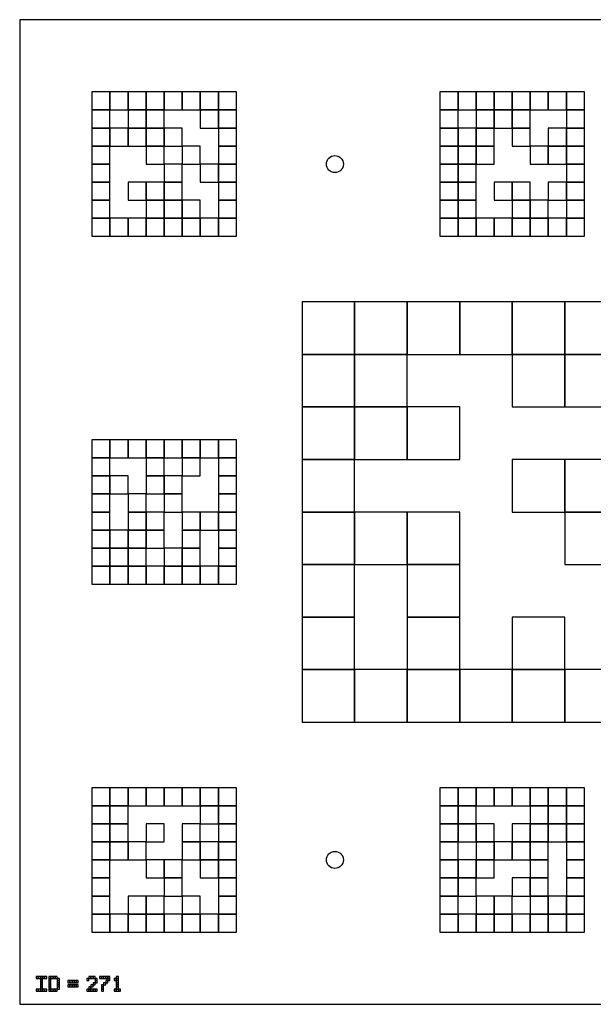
# Model space of a CAD drawing. Extents: x 0 to 1260, y 0 to 1580.
# Drawn here: x 960 to 1135, y 0 to 300 of the extents above; entities that cross this region are included whole.
import ezdxf

# ---------------------------------------------------------------- set-up
doc = ezdxf.new("R2010")
doc.units = 0
for name, color, linetype in [('BLACK_POCKET', 7, 'CONTINUOUS'), ('BOARD_TEXT', 7, 'CONTINUOUS'), ('CUT', 7, 'CONTINUOUS'), ('MOUNT_HOLE', 6, 'CONTINUOUS')]:
    doc.layers.add(name, color=color, linetype=linetype)

msp = doc.modelspace()

# ---------------------------------------------------------------- linework, layer by layer
at = {"layer": 'BLACK_POCKET'}
for p, q in [((987.5, 278), (982, 278)), ((982, 278), (982, 272.5)), ((987.5, 272.5), (987.5, 278)), ((993, 278), (987.5, 278)), ((987.5, 278), (987.5, 272.5)), ((993, 272.5), (993, 278)), ((998.5, 278), (993, 278)), ((993, 278), (993, 272.5)), ((998.5, 272.5), (998.5, 278)), ((1004, 278), (998.5, 278)), ((998.5, 278), (998.5, 272.5)), ((1004, 272.5), (1004, 278)), ((1009.5, 278), (1004, 278)), ((1004, 278), (1004, 272.5)), ((1009.5, 272.5), (1009.5, 278)), ((1015, 278), (1009.5, 278)), ((1009.5, 278), (1009.5, 272.5)), ((1015, 272.5), (1015, 278)), ((1020.5, 278), (1015, 278)), ((1015, 278), (1015, 272.5)), ((1020.5, 272.5), (1020.5, 278)), ((1026, 278), (1020.5, 278)), ((1020.5, 278), (1020.5, 272.5)), ((1026, 272.5), (1026, 278)), ((1093.5, 278), (1088, 278)), ((1088, 278), (1088, 272.5)), ((1093.5, 272.5), (1093.5, 278)), ((1099, 278), (1093.5, 278)), ((1093.5, 278), (1093.5, 272.5)), ((1099, 272.5), (1099, 278)), ((1104.5, 278), (1099, 278)), ((1099, 278), (1099, 272.5)), ((1104.5, 272.5), (1104.5, 278)), ((1110, 278), (1104.5, 278)), ((1104.5, 278), (1104.5, 272.5)), ((1110, 272.5), (1110, 278)), ((1115.5, 278), (1110, 278)), ((1110, 278), (1110, 272.5)), ((1115.5, 272.5), (1115.5, 278)), ((1121, 278), (1115.5, 278)), ((1115.5, 278), (1115.5, 272.5)), ((1121, 272.5), (1121, 278)), ((1126.5, 278), (1121, 278)), ((1121, 278), (1121, 272.5)), ((1126.5, 272.5), (1126.5, 278)), ((1132, 278), (1126.5, 278)), ((1126.5, 278), (1126.5, 272.5)), ((1132, 272.5), (1132, 278)), ((982, 272.5), (987.5, 272.5)), ((987.5, 272.5), (982, 272.5)), ((982, 272.5), (982, 267)), ((987.5, 272.5), (993, 272.5)), ((987.5, 267), (987.5, 272.5)), ((993, 272.5), (998.5, 272.5)), ((998.5, 272.5), (993, 272.5)), ((993, 272.5), (993, 267)), ((998.5, 272.5), (1004, 272.5)), ((998.5, 267), (998.5, 272.5)), ((1004, 272.5), (998.5, 272.5)), ((998.5, 272.5), (998.5, 267)), ((1004, 272.5), (1009.5, 272.5)), ((1004, 267), (1004, 272.5)), ((1009.5, 272.5), (1015, 272.5)), ((1015, 272.5), (1020.5, 272.5)), ((1020.5, 272.5), (1015, 272.5)), ((1015, 272.5), (1015, 267)), ((1020.5, 272.5), (1026, 272.5)), ((1020.5, 267), (1020.5, 272.5)), ((1026, 272.5), (1020.5, 272.5)), ((1020.5, 272.5), (1020.5, 267)), ((1026, 267), (1026, 272.5)), ((1088, 272.5), (1093.5, 272.5)), ((1093.5, 272.5), (1088, 272.5)), ((1088, 272.5), (1088, 267)), ((1093.5, 272.5), (1099, 272.5)), ((1093.5, 267), (1093.5, 272.5)), ((1099, 272.5), (1104.5, 272.5)), ((1104.5, 272.5), (1099, 272.5)), ((1099, 272.5), (1099, 267)), ((1104.5, 272.5), (1110, 272.5)), ((1104.5, 267), (1104.5, 272.5)), ((1110, 272.5), (1104.5, 272.5)), ((1104.5, 272.5), (1104.5, 267)), ((1110, 272.5), (1115.5, 272.5)), ((1110, 267), (1110, 272.5)), ((1115.5, 272.5), (1110, 272.5)), ((1110, 272.5), (1110, 267)), ((1115.5, 272.5), (1121, 272.5)), ((1115.5, 267), (1115.5, 272.5)), ((1121, 272.5), (1126.5, 272.5)), ((1126.5, 272.5), (1132, 272.5)), ((1132, 272.5), (1126.5, 272.5)), ((1126.5, 272.5), (1126.5, 267)), ((1132, 267), (1132, 272.5)), ((982, 267), (987.5, 267)), ((987.5, 267), (982, 267)), ((982, 267), (982, 261.5)), ((987.5, 261.5), (987.5, 267)), ((993, 267), (987.5, 267)), ((987.5, 267), (987.5, 261.5)), ((993, 267), (998.5, 267)), ((993, 261.5), (993, 267)), ((998.5, 267), (993, 267)), ((993, 267), (993, 261.5)), ((998.5, 267), (1004, 267)), ((998.5, 261.5), (998.5, 267)), ((1004, 267), (998.5, 267)), ((998.5, 267), (998.5, 261.5)), ((1004, 261.5), (1004, 267)), ((1009.5, 267), (1004, 267)), ((1004, 267), (1004, 261.5)), ((1009.5, 261.5), (1009.5, 267)), ((1015, 267), (1020.5, 267)), ((1020.5, 267), (1026, 267)), ((1026, 267), (1020.5, 267)), ((1020.5, 267), (1020.5, 261.5)), ((1026, 261.5), (1026, 267)), ((1088, 267), (1093.5, 267)), ((1093.5, 267), (1088, 267)), ((1088, 267), (1088, 261.5)), ((1093.5, 261.5), (1093.5, 267)), ((1099, 267), (1093.5, 267)), ((1093.5, 267), (1093.5, 261.5)), ((1099, 267), (1104.5, 267)), ((1099, 261.5), (1099, 267)), ((1104.5, 267), (1099, 267)), ((1099, 267), (1099, 261.5)), ((1104.5, 267), (1110, 267)), ((1104.5, 261.5), (1104.5, 267)), ((1110, 267), (1115.5, 267)), ((1115.5, 267), (1110, 267)), ((1110, 267), (1110, 261.5)), ((1115.5, 261.5), (1115.5, 267)), ((1126.5, 267), (1121, 267)), ((1121, 267), (1121, 261.5)), ((1126.5, 267), (1132, 267)), ((1126.5, 261.5), (1126.5, 267)), ((1132, 267), (1126.5, 267)), ((1126.5, 267), (1126.5, 261.5)), ((1132, 261.5), (1132, 267)), ((982, 261.5), (987.5, 261.5)), ((987.5, 261.5), (982, 261.5)), ((982, 261.5), (982, 256)), ((987.5, 261.5), (993, 261.5)), ((987.5, 256), (987.5, 261.5)), ((993, 261.5), (998.5, 261.5)), ((998.5, 261.5), (1004, 261.5)), ((1004, 261.5), (998.5, 261.5)), ((998.5, 261.5), (998.5, 256)), ((1004, 261.5), (1009.5, 261.5)), ((1004, 256), (1004, 261.5)), ((1015, 261.5), (1009.5, 261.5)), ((1009.5, 261.5), (1009.5, 256)), ((1015, 256), (1015, 261.5)), ((1020.5, 261.5), (1026, 261.5)), ((1026, 261.5), (1020.5, 261.5)), ((1020.5, 261.5), (1020.5, 256)), ((1026, 256), (1026, 261.5)), ((1088, 261.5), (1093.5, 261.5)), ((1093.5, 261.5), (1088, 261.5)), ((1088, 261.5), (1088, 256)), ((1093.5, 261.5), (1099, 261.5)), ((1093.5, 256), (1093.5, 261.5)), ((1099, 261.5), (1093.5, 261.5)), ((1093.5, 261.5), (1093.5, 256)), ((1099, 261.5), (1104.5, 261.5)), ((1099, 256), (1099, 261.5)), ((1104.5, 261.5), (1099, 261.5)), ((1099, 261.5), (1099, 256)), ((1104.5, 256), (1104.5, 261.5)), ((1110, 261.5), (1115.5, 261.5)), ((1121, 261.5), (1115.5, 261.5)), ((1115.5, 261.5), (1115.5, 256)), ((1121, 261.5), (1126.5, 261.5)), ((1121, 256), (1121, 261.5)), ((1126.5, 261.5), (1121, 261.5)), ((1121, 261.5), (1121, 256)), ((1126.5, 261.5), (1132, 261.5)), ((1126.5, 256), (1126.5, 261.5)), ((1132, 261.5), (1126.5, 261.5)), ((1126.5, 261.5), (1126.5, 256)), ((1132, 256), (1132, 261.5)), ((982, 256), (987.5, 256)), ((987.5, 256), (982, 256)), ((982, 256), (982, 250.5)), ((987.5, 250.5), (987.5, 256)), ((998.5, 256), (1004, 256)), ((1009.5, 256), (1004, 256)), ((1004, 256), (1004, 250.5)), ((1009.5, 256), (1015, 256)), ((1009.5, 250.5), (1009.5, 256)), ((1020.5, 256), (1015, 256)), ((1015, 256), (1015, 250.5)), ((1020.5, 256), (1026, 256)), ((1020.5, 250.5), (1020.5, 256)), ((1026, 256), (1020.5, 256)), ((1020.5, 256), (1020.5, 250.5)), ((1026, 250.5), (1026, 256)), ((1088, 256), (1093.5, 256)), ((1093.5, 256), (1088, 256)), ((1088, 256), (1088, 250.5)), ((1093.5, 256), (1099, 256)), ((1093.5, 250.5), (1093.5, 256)), ((1099, 256), (1093.5, 256)), ((1093.5, 256), (1093.5, 250.5)), ((1099, 256), (1104.5, 256)), ((1099, 250.5), (1099, 256)), ((1115.5, 256), (1121, 256)), ((1121, 256), (1126.5, 256)), ((1126.5, 256), (1132, 256)), ((1132, 256), (1126.5, 256)), ((1126.5, 256), (1126.5, 250.5)), ((1132, 250.5), (1132, 256)), ((982, 250.5), (987.5, 250.5)), ((987.5, 250.5), (982, 250.5)), ((982, 250.5), (982, 245)), ((987.5, 245), (987.5, 250.5)), ((998.5, 250.5), (993, 250.5)), ((993, 250.5), (993, 245)), ((998.5, 245), (998.5, 250.5)), ((1004, 250.5), (998.5, 250.5)), ((998.5, 250.5), (998.5, 245)), ((1004, 250.5), (1009.5, 250.5)), ((1004, 245), (1004, 250.5)), ((1009.5, 250.5), (1004, 250.5)), ((1004, 250.5), (1004, 245)), ((1009.5, 245), (1009.5, 250.5)), ((1015, 250.5), (1020.5, 250.5)), ((1020.5, 250.5), (1026, 250.5)), ((1026, 250.5), (1020.5, 250.5)), ((1020.5, 250.5), (1020.5, 245)), ((1026, 245), (1026, 250.5)), ((1088, 250.5), (1093.5, 250.5)), ((1093.5, 250.5), (1088, 250.5)), ((1088, 250.5), (1088, 245)), ((1093.5, 250.5), (1099, 250.5)), ((1093.5, 245), (1093.5, 250.5)), ((1099, 250.5), (1093.5, 250.5)), ((1093.5, 250.5), (1093.5, 245)), ((1099, 245), (1099, 250.5)), ((1110, 250.5), (1104.5, 250.5)), ((1104.5, 250.5), (1104.5, 245)), ((1110, 245), (1110, 250.5)), ((1115.5, 250.5), (1110, 250.5)), ((1110, 250.5), (1110, 245)), ((1115.5, 245), (1115.5, 250.5)), ((1126.5, 250.5), (1121, 250.5)), ((1121, 250.5), (1121, 245)), ((1126.5, 250.5), (1132, 250.5)), ((1126.5, 245), (1126.5, 250.5)), ((1132, 250.5), (1126.5, 250.5)), ((1126.5, 250.5), (1126.5, 245)), ((1132, 245), (1132, 250.5)), ((982, 245), (987.5, 245)), ((987.5, 245), (982, 245)), ((982, 245), (982, 239.5)), ((987.5, 239.5), (987.5, 245)), ((993, 245), (998.5, 245)), ((998.5, 245), (1004, 245)), ((1004, 245), (998.5, 245)), ((998.5, 245), (998.5, 239.5)), ((1004, 245), (1009.5, 245)), ((1004, 239.5), (1004, 245)), ((1009.5, 245), (1004, 245)), ((1004, 245), (1004, 239.5)), ((1009.5, 239.5), (1009.5, 245)), ((1015, 245), (1009.5, 245)), ((1009.5, 245), (1009.5, 239.5)), ((1015, 239.5), (1015, 245)), ((1020.5, 245), (1026, 245)), ((1026, 245), (1020.5, 245)), ((1020.5, 245), (1020.5, 239.5)), ((1026, 239.5), (1026, 245)), ((1088, 245), (1093.5, 245)), ((1093.5, 245), (1088, 245)), ((1088, 245), (1088, 239.5)), ((1093.5, 245), (1099, 245)), ((1093.5, 239.5), (1093.5, 245)), ((1099, 245), (1093.5, 245)), ((1093.5, 245), (1093.5, 239.5)), ((1099, 239.5), (1099, 245)), ((1104.5, 245), (1110, 245)), ((1110, 245), (1115.5, 245)), ((1115.5, 245), (1110, 245)), ((1110, 245), (1110, 239.5)), ((1115.5, 239.5), (1115.5, 245)), ((1121, 245), (1115.5, 245)), ((1115.5, 245), (1115.5, 239.5)), ((1121, 245), (1126.5, 245)), ((1121, 239.5), (1121, 245)), ((1126.5, 245), (1132, 245)), ((1132, 245), (1126.5, 245)), ((1126.5, 245), (1126.5, 239.5)), ((1132, 239.5), (1132, 245)), ((982, 239.5), (987.5, 239.5)), ((987.5, 239.5), (982, 239.5)), ((982, 239.5), (982, 234)), ((987.5, 234), (987.5, 239.5)), ((993, 239.5), (987.5, 239.5)), ((987.5, 239.5), (987.5, 234)), ((993, 234), (993, 239.5)), ((998.5, 239.5), (993, 239.5)), ((993, 239.5), (993, 234)), ((998.5, 239.5), (1004, 239.5)), ((998.5, 234), (998.5, 239.5)), ((1004, 239.5), (998.5, 239.5)), ((998.5, 239.5), (998.5, 234)), ((1004, 239.5), (1009.5, 239.5)), ((1004, 234), (1004, 239.5)), ((1009.5, 239.5), (1004, 239.5)), ((1004, 239.5), (1004, 234)), ((1009.5, 239.5), (1015, 239.5)), ((1009.5, 234), (1009.5, 239.5)), ((1015, 239.5), (1009.5, 239.5)), ((1009.5, 239.5), (1009.5, 234)), ((1015, 234), (1015, 239.5)), ((1020.5, 239.5), (1015, 239.5)), ((1015, 239.5), (1015, 234)), ((1020.5, 239.5), (1026, 239.5)), ((1020.5, 234), (1020.5, 239.5)), ((1026, 239.5), (1020.5, 239.5)), ((1020.5, 239.5), (1020.5, 234)), ((1026, 234), (1026, 239.5)), ((1088, 239.5), (1093.5, 239.5)), ((1093.5, 239.5), (1088, 239.5)), ((1088, 239.5), (1088, 234)), ((1093.5, 239.5), (1099, 239.5)), ((1093.5, 234), (1093.5, 239.5)), ((1099, 239.5), (1093.5, 239.5)), ((1093.5, 239.5), (1093.5, 234)), ((1099, 234), (1099, 239.5)), ((1104.5, 239.5), (1099, 239.5)), ((1099, 239.5), (1099, 234)), ((1104.5, 234), (1104.5, 239.5)), ((1110, 239.5), (1104.5, 239.5)), ((1104.5, 239.5), (1104.5, 234)), ((1110, 239.5), (1115.5, 239.5)), ((1110, 234), (1110, 239.5)), ((1115.5, 239.5), (1110, 239.5)), ((1110, 239.5), (1110, 234)), ((1115.5, 239.5), (1121, 239.5)), ((1115.5, 234), (1115.5, 239.5)), ((1121, 239.5), (1115.5, 239.5)), ((1115.5, 239.5), (1115.5, 234)), ((1121, 234), (1121, 239.5)), ((1126.5, 239.5), (1121, 239.5)), ((1121, 239.5), (1121, 234)), ((1126.5, 239.5), (1132, 239.5)), ((1126.5, 234), (1126.5, 239.5)), ((1132, 239.5), (1126.5, 239.5)), ((1126.5, 239.5), (1126.5, 234)), ((1132, 234), (1132, 239.5)), ((982, 234), (987.5, 234)), ((987.5, 234), (993, 234)), ((993, 234), (998.5, 234)), ((998.5, 234), (1004, 234)), ((1004, 234), (1009.5, 234)), ((1009.5, 234), (1015, 234)), ((1015, 234), (1020.5, 234)), ((1020.5, 234), (1026, 234)), ((1088, 234), (1093.5, 234)), ((1093.5, 234), (1099, 234)), ((1099, 234), (1104.5, 234)), ((1104.5, 234), (1110, 234)), ((1110, 234), (1115.5, 234)), ((1115.5, 234), (1121, 234)), ((1121, 234), (1126.5, 234)), ((1126.5, 234), (1132, 234)), ((1062, 214), (1046, 214)), ((1046, 214), (1046, 198)), ((1062, 198), (1062, 214)), ((1078, 214), (1062, 214)), ((1062, 214), (1062, 198)), ((1078, 198), (1078, 214)), ((1094, 214), (1078, 214)), ((1078, 214), (1078, 198)), ((1094, 198), (1094, 214)), ((1110, 214), (1094, 214)), ((1094, 214), (1094, 198)), ((1110, 198), (1110, 214)), ((1126, 214), (1110, 214)), ((1110, 214), (1110, 198)), ((1126, 198), (1126, 214)), ((1142, 214), (1126, 214)), ((1126, 214), (1126, 198)), ((1046, 198), (1062, 198)), ((1062, 198), (1046, 198)), ((1046, 198), (1046, 182)), ((1062, 198), (1078, 198)), ((1062, 182), (1062, 198)), ((1078, 198), (1062, 198)), ((1062, 198), (1062, 182)), ((1078, 198), (1094, 198)), ((1078, 182), (1078, 198)), ((1094, 198), (1110, 198)), ((1110, 198), (1126, 198)), ((1126, 198), (1110, 198)), ((1110, 198), (1110, 182)), ((1126, 198), (1142, 198)), ((1126, 182), (1126, 198)), ((1142, 198), (1126, 198)), ((1126, 198), (1126, 182)), ((1046, 182), (1062, 182)), ((1062, 182), (1046, 182)), ((1046, 182), (1046, 166)), ((1062, 182), (1078, 182)), ((1062, 166), (1062, 182)), ((1078, 182), (1062, 182)), ((1062, 182), (1062, 166)), ((1078, 166), (1078, 182)), ((1094, 182), (1078, 182)), ((1078, 182), (1078, 166)), ((1094, 166), (1094, 182)), ((1110, 182), (1126, 182)), ((1126, 182), (1142, 182)), ((987.5, 172), (982, 172)), ((982, 172), (982, 166.5)), ((987.5, 166.5), (987.5, 172)), ((993, 172), (987.5, 172)), ((987.5, 172), (987.5, 166.5)), ((993, 166.5), (993, 172)), ((998.5, 172), (993, 172)), ((993, 172), (993, 166.5)), ((998.5, 166.5), (998.5, 172)), ((1004, 172), (998.5, 172)), ((998.5, 172), (998.5, 166.5)), ((1004, 166.5), (1004, 172)), ((1009.5, 172), (1004, 172)), ((1004, 172), (1004, 166.5)), ((1009.5, 166.5), (1009.5, 172)), ((1015, 172), (1009.5, 172)), ((1009.5, 172), (1009.5, 166.5)), ((1015, 166.5), (1015, 172)), ((1020.5, 172), (1015, 172)), ((1015, 172), (1015, 166.5)), ((1020.5, 166.5), (1020.5, 172)), ((1026, 172), (1020.5, 172)), ((1020.5, 172), (1020.5, 166.5)), ((1026, 166.5), (1026, 172)), ((982, 166.5), (987.5, 166.5)), ((987.5, 166.5), (982, 166.5)), ((982, 166.5), (982, 161)), ((987.5, 166.5), (993, 166.5)), ((987.5, 161), (987.5, 166.5)), ((993, 166.5), (998.5, 166.5)), ((998.5, 166.5), (1004, 166.5)), ((1004, 166.5), (998.5, 166.5)), ((998.5, 166.5), (998.5, 161)), ((1004, 166.5), (1009.5, 166.5)), ((1004, 161), (1004, 166.5)), ((1009.5, 166.5), (1015, 166.5)), ((1015, 166.5), (1009.5, 166.5)), ((1009.5, 166.5), (1009.5, 161)), ((1015, 166.5), (1020.5, 166.5)), ((1015, 161), (1015, 166.5)), ((1020.5, 166.5), (1026, 166.5)), ((1026, 166.5), (1020.5, 166.5)), ((1020.5, 166.5), (1020.5, 161)), ((1026, 161), (1026, 166.5)), ((1046, 166), (1062, 166)), ((1062, 166), (1046, 166)), ((1046, 166), (1046, 150)), ((1062, 166), (1078, 166)), ((1062, 150), (1062, 166)), ((1078, 166), (1094, 166)), ((1126, 166), (1110, 166)), ((1110, 166), (1110, 150)), ((1126, 150), (1126, 166)), ((1142, 166), (1126, 166)), ((1126, 166), (1126, 150)), ((982, 161), (987.5, 161)), ((987.5, 161), (982, 161)), ((982, 161), (982, 155.5)), ((987.5, 155.5), (987.5, 161)), ((993, 161), (987.5, 161)), ((987.5, 161), (987.5, 155.5)), ((993, 155.5), (993, 161)), ((998.5, 161), (1004, 161)), ((1004, 161), (998.5, 161)), ((998.5, 161), (998.5, 155.5)), ((1004, 155.5), (1004, 161)), ((1009.5, 161), (1004, 161)), ((1004, 161), (1004, 155.5)), ((1009.5, 161), (1015, 161)), ((1009.5, 155.5), (1009.5, 161)), ((1020.5, 161), (1026, 161)), ((1026, 161), (1020.5, 161)), ((1020.5, 161), (1020.5, 155.5)), ((1026, 155.5), (1026, 161)), ((982, 155.5), (987.5, 155.5)), ((987.5, 155.5), (982, 155.5)), ((982, 155.5), (982, 150)), ((987.5, 155.5), (993, 155.5)), ((987.5, 150), (987.5, 155.5)), ((998.5, 155.5), (993, 155.5)), ((993, 155.5), (993, 150)), ((998.5, 155.5), (1004, 155.5)), ((998.5, 150), (998.5, 155.5)), ((1004, 155.5), (1009.5, 155.5)), ((1009.5, 155.5), (1004, 155.5)), ((1004, 155.5), (1004, 150)), ((1009.5, 150), (1009.5, 155.5)), ((1020.5, 155.5), (1026, 155.5)), ((1026, 155.5), (1020.5, 155.5)), ((1020.5, 155.5), (1020.5, 150)), ((1026, 150), (1026, 155.5)), ((982, 150), (987.5, 150)), ((987.5, 150), (982, 150)), ((982, 150), (982, 144.5)), ((987.5, 144.5), (987.5, 150)), ((993, 150), (998.5, 150)), ((998.5, 150), (993, 150)), ((993, 150), (993, 144.5)), ((998.5, 144.5), (998.5, 150)), ((1004, 150), (998.5, 150)), ((998.5, 150), (998.5, 144.5)), ((1004, 150), (1009.5, 150)), ((1004, 144.5), (1004, 150)), ((1015, 150), (1009.5, 150)), ((1009.5, 150), (1009.5, 144.5)), ((1015, 144.5), (1015, 150)), ((1020.5, 150), (1015, 150)), ((1015, 150), (1015, 144.5)), ((1020.5, 150), (1026, 150)), ((1020.5, 144.5), (1020.5, 150)), ((1026, 150), (1020.5, 150)), ((1020.5, 150), (1020.5, 144.5)), ((1026, 144.5), (1026, 150)), ((1046, 150), (1062, 150)), ((1062, 150), (1046, 150)), ((1046, 150), (1046, 134)), ((1062, 134), (1062, 150)), ((1078, 150), (1062, 150)), ((1062, 150), (1062, 134)), ((1078, 134), (1078, 150)), ((1094, 150), (1078, 150)), ((1078, 150), (1078, 134)), ((1094, 134), (1094, 150)), ((1110, 150), (1126, 150)), ((1126, 150), (1142, 150)), ((1142, 150), (1126, 150)), ((1126, 150), (1126, 134)), ((982, 144.5), (987.5, 144.5)), ((987.5, 144.5), (982, 144.5)), ((982, 144.5), (982, 139)), ((987.5, 139), (987.5, 144.5)), ((993, 144.5), (987.5, 144.5)), ((987.5, 144.5), (987.5, 139)), ((993, 144.5), (998.5, 144.5)), ((993, 139), (993, 144.5)), ((998.5, 144.5), (993, 144.5)), ((993, 144.5), (993, 139)), ((998.5, 144.5), (1004, 144.5)), ((998.5, 139), (998.5, 144.5)), ((1004, 144.5), (998.5, 144.5)), ((998.5, 144.5), (998.5, 139)), ((1004, 139), (1004, 144.5)), ((1009.5, 144.5), (1015, 144.5)), ((1015, 144.5), (1009.5, 144.5)), ((1009.5, 144.5), (1009.5, 139)), ((1015, 144.5), (1020.5, 144.5)), ((1015, 139), (1015, 144.5)), ((1020.5, 144.5), (1026, 144.5)), ((1026, 144.5), (1020.5, 144.5)), ((1020.5, 144.5), (1020.5, 139)), ((1026, 139), (1026, 144.5)), ((982, 139), (987.5, 139)), ((987.5, 139), (982, 139)), ((982, 139), (982, 133.5)), ((987.5, 139), (993, 139)), ((987.5, 133.5), (987.5, 139)), ((993, 139), (987.5, 139)), ((987.5, 139), (987.5, 133.5)), ((993, 139), (998.5, 139)), ((993, 133.5), (993, 139)), ((998.5, 139), (993, 139)), ((993, 139), (993, 133.5)), ((998.5, 139), (1004, 139)), ((998.5, 133.5), (998.5, 139)), ((1009.5, 139), (1004, 139)), ((1004, 139), (1004, 133.5)), ((1009.5, 139), (1015, 139)), ((1009.5, 133.5), (1009.5, 139)), ((1015, 139), (1009.5, 139)), ((1009.5, 139), (1009.5, 133.5)), ((1015, 133.5), (1015, 139)), ((1020.5, 139), (1026, 139)), ((1026, 139), (1020.5, 139)), ((1020.5, 139), (1020.5, 133.5)), ((1026, 133.5), (1026, 139)), ((982, 133.5), (987.5, 133.5)), ((987.5, 133.5), (982, 133.5)), ((982, 133.5), (982, 128)), ((987.5, 133.5), (993, 133.5)), ((987.5, 128), (987.5, 133.5)), ((993, 133.5), (987.5, 133.5)), ((987.5, 133.5), (987.5, 128)), ((993, 133.5), (998.5, 133.5)), ((993, 128), (993, 133.5)), ((998.5, 133.5), (993, 133.5)), ((993, 133.5), (993, 128)), ((998.5, 128), (998.5, 133.5)), ((1004, 133.5), (998.5, 133.5)), ((998.5, 133.5), (998.5, 128)), ((1004, 133.5), (1009.5, 133.5)), ((1004, 128), (1004, 133.5)), ((1009.5, 133.5), (1004, 133.5)), ((1004, 133.5), (1004, 128)), ((1009.5, 133.5), (1015, 133.5)), ((1009.5, 128), (1009.5, 133.5)), ((1015, 133.5), (1009.5, 133.5)), ((1009.5, 133.5), (1009.5, 128)), ((1015, 128), (1015, 133.5)), ((1020.5, 133.5), (1015, 133.5)), ((1015, 133.5), (1015, 128)), ((1020.5, 133.5), (1026, 133.5)), ((1020.5, 128), (1020.5, 133.5)), ((1026, 133.5), (1020.5, 133.5)), ((1020.5, 133.5), (1020.5, 128)), ((1026, 128), (1026, 133.5)), ((1046, 134), (1062, 134)), ((1062, 134), (1046, 134)), ((1046, 134), (1046, 118)), ((1062, 134), (1078, 134)), ((1062, 118), (1062, 134)), ((1078, 134), (1094, 134)), ((1094, 134), (1078, 134)), ((1078, 134), (1078, 118)), ((1094, 118), (1094, 134)), ((1126, 134), (1142, 134)), ((982, 128), (987.5, 128)), ((987.5, 128), (993, 128)), ((993, 128), (998.5, 128)), ((998.5, 128), (1004, 128)), ((1004, 128), (1009.5, 128)), ((1009.5, 128), (1015, 128)), ((1015, 128), (1020.5, 128)), ((1020.5, 128), (1026, 128)), ((1046, 118), (1062, 118)), ((1062, 118), (1046, 118)), ((1046, 118), (1046, 102)), ((1062, 102), (1062, 118)), ((1078, 118), (1094, 118)), ((1094, 118), (1078, 118)), ((1078, 118), (1078, 102)), ((1094, 102), (1094, 118)), ((1126, 118), (1110, 118)), ((1110, 118), (1110, 102)), ((1126, 102), (1126, 118)), ((1046, 102), (1062, 102)), ((1062, 102), (1046, 102)), ((1046, 102), (1046, 86)), ((1062, 86), (1062, 102)), ((1078, 102), (1062, 102)), ((1062, 102), (1062, 86)), ((1078, 102), (1094, 102)), ((1078, 86), (1078, 102)), ((1094, 102), (1078, 102)), ((1078, 102), (1078, 86)), ((1094, 86), (1094, 102)), ((1110, 102), (1094, 102)), ((1094, 102), (1094, 86)), ((1110, 102), (1126, 102)), ((1110, 86), (1110, 102)), ((1126, 102), (1110, 102)), ((1110, 102), (1110, 86)), ((1126, 86), (1126, 102)), ((1142, 102), (1126, 102)), ((1126, 102), (1126, 86)), ((1046, 86), (1062, 86)), ((1062, 86), (1078, 86)), ((1078, 86), (1094, 86)), ((1094, 86), (1110, 86)), ((1110, 86), (1126, 86)), ((1126, 86), (1142, 86)), ((987.5, 66), (982, 66)), ((982, 66), (982, 60.5)), ((987.5, 60.5), (987.5, 66)), ((993, 66), (987.5, 66)), ((987.5, 66), (987.5, 60.5)), ((993, 60.5), (993, 66)), ((998.5, 66), (993, 66)), ((993, 66), (993, 60.5)), ((998.5, 60.5), (998.5, 66)), ((1004, 66), (998.5, 66)), ((998.5, 66), (998.5, 60.5)), ((1004, 60.5), (1004, 66)), ((1009.5, 66), (1004, 66)), ((1004, 66), (1004, 60.5)), ((1009.5, 60.5), (1009.5, 66)), ((1015, 66), (1009.5, 66)), ((1009.5, 66), (1009.5, 60.5)), ((1015, 60.5), (1015, 66)), ((1020.5, 66), (1015, 66)), ((1015, 66), (1015, 60.5)), ((1020.5, 60.5), (1020.5, 66)), ((1026, 66), (1020.5, 66)), ((1020.5, 66), (1020.5, 60.5)), ((1026, 60.5), (1026, 66)), ((1093.5, 66), (1088, 66)), ((1088, 66), (1088, 60.5)), ((1093.5, 60.5), (1093.5, 66)), ((1099, 66), (1093.5, 66)), ((1093.5, 66), (1093.5, 60.5)), ((1099, 60.5), (1099, 66)), ((1104.5, 66), (1099, 66)), ((1099, 66), (1099, 60.5)), ((1104.5, 60.5), (1104.5, 66)), ((1110, 66), (1104.5, 66)), ((1104.5, 66), (1104.5, 60.5)), ((1110, 60.5), (1110, 66)), ((1115.5, 66), (1110, 66)), ((1110, 66), (1110, 60.5)), ((1115.5, 60.5), (1115.5, 66)), ((1121, 66), (1115.5, 66)), ((1115.5, 66), (1115.5, 60.5)), ((1121, 60.5), (1121, 66)), ((1126.5, 66), (1121, 66)), ((1121, 66), (1121, 60.5)), ((1126.5, 60.5), (1126.5, 66)), ((1132, 66), (1126.5, 66)), ((1126.5, 66), (1126.5, 60.5)), ((1132, 60.5), (1132, 66)), ((982, 60.5), (987.5, 60.5)), ((987.5, 60.5), (982, 60.5)), ((982, 60.5), (982, 55)), ((987.5, 60.5), (993, 60.5)), ((987.5, 55), (987.5, 60.5)), ((993, 60.5), (987.5, 60.5)), ((987.5, 60.5), (987.5, 55)), ((993, 60.5), (998.5, 60.5)), ((993, 55), (993, 60.5)), ((998.5, 60.5), (1004, 60.5)), ((1004, 60.5), (1009.5, 60.5)), ((1009.5, 60.5), (1015, 60.5)), ((1015, 60.5), (1020.5, 60.5)), ((1020.5, 60.5), (1015, 60.5)), ((1015, 60.5), (1015, 55)), ((1020.5, 60.5), (1026, 60.5)), ((1020.5, 55), (1020.5, 60.5)), ((1026, 60.5), (1020.5, 60.5)), ((1020.5, 60.5), (1020.5, 55)), ((1026, 55), (1026, 60.5)), ((1088, 60.5), (1093.5, 60.5)), ((1093.5, 60.5), (1088, 60.5)), ((1088, 60.5), (1088, 55)), ((1093.5, 60.5), (1099, 60.5)), ((1093.5, 55), (1093.5, 60.5)), ((1099, 60.5), (1093.5, 60.5)), ((1093.5, 60.5), (1093.5, 55)), ((1099, 60.5), (1104.5, 60.5)), ((1099, 55), (1099, 60.5)), ((1104.5, 60.5), (1110, 60.5)), ((1110, 60.5), (1115.5, 60.5)), ((1115.5, 60.5), (1121, 60.5)), ((1121, 60.5), (1115.5, 60.5)), ((1115.5, 60.5), (1115.5, 55)), ((1121, 60.5), (1126.5, 60.5)), ((1121, 55), (1121, 60.5)), ((1126.5, 60.5), (1121, 60.5)), ((1121, 60.5), (1121, 55)), ((1126.5, 60.5), (1132, 60.5)), ((1126.5, 55), (1126.5, 60.5)), ((1132, 60.5), (1126.5, 60.5)), ((1126.5, 60.5), (1126.5, 55)), ((1132, 55), (1132, 60.5)), ((982, 55), (987.5, 55)), ((987.5, 55), (982, 55)), ((982, 55), (982, 49.5)), ((987.5, 55), (993, 55)), ((987.5, 49.5), (987.5, 55)), ((993, 55), (987.5, 55)), ((987.5, 55), (987.5, 49.5)), ((993, 49.5), (993, 55)), ((1004, 55), (998.5, 55)), ((998.5, 55), (998.5, 49.5)), ((1004, 49.5), (1004, 55)), ((1015, 55), (1009.5, 55)), ((1009.5, 55), (1009.5, 49.5)), ((1015, 55), (1020.5, 55)), ((1015, 49.5), (1015, 55)), ((1020.5, 55), (1026, 55)), ((1026, 55), (1020.5, 55)), ((1020.5, 55), (1020.5, 49.5)), ((1026, 49.5), (1026, 55)), ((1088, 55), (1093.5, 55)), ((1093.5, 55), (1088, 55)), ((1088, 55), (1088, 49.5)), ((1093.5, 55), (1099, 55)), ((1093.5, 49.5), (1093.5, 55)), ((1099, 55), (1093.5, 55)), ((1093.5, 55), (1093.5, 49.5)), ((1099, 49.5), (1099, 55)), ((1104.5, 55), (1099, 55)), ((1099, 55), (1099, 49.5)), ((1104.5, 49.5), (1104.5, 55)), ((1115.5, 55), (1110, 55)), ((1110, 55), (1110, 49.5)), ((1115.5, 55), (1121, 55)), ((1115.5, 49.5), (1115.5, 55)), ((1121, 55), (1115.5, 55)), ((1115.5, 55), (1115.5, 49.5)), ((1121, 55), (1126.5, 55)), ((1121, 49.5), (1121, 55)), ((1126.5, 55), (1121, 55)), ((1121, 55), (1121, 49.5)), ((1126.5, 55), (1132, 55)), ((1126.5, 49.5), (1126.5, 55)), ((1132, 55), (1126.5, 55)), ((1126.5, 55), (1126.5, 49.5)), ((1132, 49.5), (1132, 55)), ((982, 49.5), (987.5, 49.5)), ((987.5, 49.5), (982, 49.5)), ((982, 49.5), (982, 44)), ((987.5, 49.5), (993, 49.5)), ((987.5, 44), (987.5, 49.5)), ((993, 49.5), (987.5, 49.5)), ((987.5, 49.5), (987.5, 44)), ((993, 44), (993, 49.5)), ((998.5, 49.5), (993, 49.5)), ((993, 49.5), (993, 44)), ((998.5, 49.5), (1004, 49.5)), ((998.5, 44), (998.5, 49.5)), ((1009.5, 49.5), (1015, 49.5)), ((1015, 49.5), (1009.5, 49.5)), ((1009.5, 49.5), (1009.5, 44)), ((1015, 44), (1015, 49.5)), ((1020.5, 49.5), (1015, 49.5)), ((1015, 49.5), (1015, 44)), ((1020.5, 49.5), (1026, 49.5)), ((1020.5, 44), (1020.5, 49.5)), ((1026, 49.5), (1020.5, 49.5)), ((1020.5, 49.5), (1020.5, 44)), ((1026, 44), (1026, 49.5)), ((1088, 49.5), (1093.5, 49.5)), ((1093.5, 49.5), (1088, 49.5)), ((1088, 49.5), (1088, 44)), ((1093.5, 49.5), (1099, 49.5)), ((1093.5, 44), (1093.5, 49.5)), ((1099, 49.5), (1104.5, 49.5)), ((1104.5, 49.5), (1099, 49.5)), ((1099, 49.5), (1099, 44)), ((1104.5, 44), (1104.5, 49.5)), ((1110, 49.5), (1104.5, 49.5)), ((1104.5, 49.5), (1104.5, 44)), ((1110, 49.5), (1115.5, 49.5)), ((1110, 44), (1110, 49.5)), ((1115.5, 49.5), (1110, 49.5)), ((1110, 49.5), (1110, 44)), ((1115.5, 49.5), (1121, 49.5)), ((1115.5, 44), (1115.5, 49.5)), ((1121, 49.5), (1115.5, 49.5)), ((1115.5, 49.5), (1115.5, 44)), ((1121, 49.5), (1126.5, 49.5)), ((1121, 44), (1121, 49.5)), ((1126.5, 49.5), (1132, 49.5)), ((1132, 49.5), (1126.5, 49.5)), ((1126.5, 49.5), (1126.5, 44)), ((1132, 44), (1132, 49.5)), ((982, 44), (987.5, 44)), ((987.5, 44), (982, 44)), ((982, 44), (982, 38.5)), ((987.5, 44), (993, 44)), ((987.5, 38.5), (987.5, 44)), ((993, 44), (998.5, 44)), ((1004, 44), (998.5, 44)), ((998.5, 44), (998.5, 38.5)), ((1004, 38.5), (1004, 44)), ((1009.5, 44), (1004, 44)), ((1004, 44), (1004, 38.5)), ((1009.5, 44), (1015, 44)), ((1009.5, 38.5), (1009.5, 44)), ((1015, 44), (1020.5, 44)), ((1020.5, 44), (1015, 44)), ((1015, 44), (1015, 38.5)), ((1020.5, 44), (1026, 44)), ((1020.5, 38.5), (1020.5, 44)), ((1026, 44), (1020.5, 44)), ((1020.5, 44), (1020.5, 38.5)), ((1026, 38.5), (1026, 44)), ((1088, 44), (1093.5, 44)), ((1093.5, 44), (1088, 44)), ((1088, 44), (1088, 38.5)), ((1093.5, 38.5), (1093.5, 44)), ((1099, 44), (1093.5, 44)), ((1093.5, 44), (1093.5, 38.5)), ((1099, 44), (1104.5, 44)), ((1099, 38.5), (1099, 44)), ((1104.5, 44), (1099, 44)), ((1099, 44), (1099, 38.5)), ((1104.5, 44), (1110, 44)), ((1104.5, 38.5), (1104.5, 44)), ((1110, 44), (1115.5, 44)), ((1115.5, 44), (1121, 44)), ((1121, 44), (1115.5, 44)), ((1115.5, 44), (1115.5, 38.5)), ((1121, 38.5), (1121, 44)), ((1126.5, 44), (1132, 44)), ((1132, 44), (1126.5, 44)), ((1126.5, 44), (1126.5, 38.5)), ((1132, 38.5), (1132, 44)), ((982, 38.5), (987.5, 38.5)), ((987.5, 38.5), (982, 38.5)), ((982, 38.5), (982, 33)), ((987.5, 33), (987.5, 38.5)), ((998.5, 38.5), (1004, 38.5)), ((1004, 38.5), (1009.5, 38.5)), ((1009.5, 38.5), (1004, 38.5)), ((1004, 38.5), (1004, 33)), ((1009.5, 33), (1009.5, 38.5)), ((1015, 38.5), (1020.5, 38.5)), ((1020.5, 38.5), (1026, 38.5)), ((1026, 38.5), (1020.5, 38.5)), ((1020.5, 38.5), (1020.5, 33)), ((1026, 33), (1026, 38.5)), ((1088, 38.5), (1093.5, 38.5)), ((1093.5, 38.5), (1088, 38.5)), ((1088, 38.5), (1088, 33)), ((1093.5, 38.5), (1099, 38.5)), ((1093.5, 33), (1093.5, 38.5)), ((1099, 38.5), (1093.5, 38.5)), ((1093.5, 38.5), (1093.5, 33)), ((1099, 38.5), (1104.5, 38.5)), ((1099, 33), (1099, 38.5)), ((1115.5, 38.5), (1110, 38.5)), ((1110, 38.5), (1110, 33)), ((1115.5, 38.5), (1121, 38.5)), ((1115.5, 33), (1115.5, 38.5)), ((1121, 38.5), (1115.5, 38.5)), ((1115.5, 38.5), (1115.5, 33)), ((1121, 33), (1121, 38.5)), ((1126.5, 38.5), (1132, 38.5)), ((1132, 38.5), (1126.5, 38.5)), ((1126.5, 38.5), (1126.5, 33)), ((1132, 33), (1132, 38.5)), ((982, 33), (987.5, 33)), ((987.5, 33), (982, 33)), ((982, 33), (982, 27.5)), ((987.5, 27.5), (987.5, 33)), ((998.5, 33), (993, 33)), ((993, 33), (993, 27.5)), ((998.5, 27.5), (998.5, 33)), ((1004, 33), (998.5, 33)), ((998.5, 33), (998.5, 27.5)), ((1004, 33), (1009.5, 33)), ((1004, 27.5), (1004, 33)), ((1015, 33), (1009.5, 33)), ((1009.5, 33), (1009.5, 27.5)), ((1015, 27.5), (1015, 33)), ((1020.5, 33), (1026, 33)), ((1026, 33), (1020.5, 33)), ((1020.5, 33), (1020.5, 27.5)), ((1026, 27.5), (1026, 33)), ((1088, 33), (1093.5, 33)), ((1093.5, 33), (1088, 33)), ((1088, 33), (1088, 27.5)), ((1093.5, 33), (1099, 33)), ((1093.5, 27.5), (1093.5, 33)), ((1104.5, 33), (1099, 33)), ((1099, 33), (1099, 27.5)), ((1104.5, 27.5), (1104.5, 33)), ((1110, 33), (1104.5, 33)), ((1104.5, 33), (1104.5, 27.5)), ((1110, 33), (1115.5, 33)), ((1110, 27.5), (1110, 33)), ((1115.5, 33), (1121, 33)), ((1121, 33), (1115.5, 33)), ((1115.5, 33), (1115.5, 27.5)), ((1121, 27.5), (1121, 33)), ((1126.5, 33), (1121, 33)), ((1121, 33), (1121, 27.5)), ((1126.5, 33), (1132, 33)), ((1126.5, 27.5), (1126.5, 33)), ((1132, 33), (1126.5, 33)), ((1126.5, 33), (1126.5, 27.5)), ((1132, 27.5), (1132, 33)), ((982, 27.5), (987.5, 27.5)), ((987.5, 27.5), (982, 27.5)), ((982, 27.5), (982, 22)), ((987.5, 22), (987.5, 27.5)), ((993, 27.5), (987.5, 27.5)), ((987.5, 27.5), (987.5, 22)), ((993, 27.5), (998.5, 27.5)), ((993, 22), (993, 27.5)), ((998.5, 27.5), (993, 27.5)), ((993, 27.5), (993, 22)), ((998.5, 27.5), (1004, 27.5)), ((998.5, 22), (998.5, 27.5)), ((1004, 27.5), (998.5, 27.5)), ((998.5, 27.5), (998.5, 22)), ((1004, 22), (1004, 27.5)), ((1009.5, 27.5), (1004, 27.5)), ((1004, 27.5), (1004, 22)), ((1009.5, 27.5), (1015, 27.5)), ((1009.5, 22), (1009.5, 27.5)), ((1015, 27.5), (1009.5, 27.5)), ((1009.5, 27.5), (1009.5, 22)), ((1015, 22), (1015, 27.5)), ((1020.5, 27.5), (1015, 27.5)), ((1015, 27.5), (1015, 22)), ((1020.5, 27.5), (1026, 27.5)), ((1020.5, 22), (1020.5, 27.5)), ((1026, 27.5), (1020.5, 27.5)), ((1020.5, 27.5), (1020.5, 22)), ((1026, 22), (1026, 27.5)), ((1088, 27.5), (1093.5, 27.5)), ((1093.5, 27.5), (1088, 27.5)), ((1088, 27.5), (1088, 22)), ((1093.5, 22), (1093.5, 27.5)), ((1099, 27.5), (1093.5, 27.5)), ((1093.5, 27.5), (1093.5, 22)), ((1099, 27.5), (1104.5, 27.5)), ((1099, 22), (1099, 27.5)), ((1104.5, 27.5), (1099, 27.5)), ((1099, 27.5), (1099, 22)), ((1104.5, 27.5), (1110, 27.5)), ((1104.5, 22), (1104.5, 27.5)), ((1110, 27.5), (1104.5, 27.5)), ((1104.5, 27.5), (1104.5, 22)), ((1110, 22), (1110, 27.5)), ((1115.5, 27.5), (1110, 27.5)), ((1110, 27.5), (1110, 22)), ((1115.5, 27.5), (1121, 27.5)), ((1115.5, 22), (1115.5, 27.5)), ((1121, 27.5), (1115.5, 27.5)), ((1115.5, 27.5), (1115.5, 22)), ((1121, 27.5), (1126.5, 27.5)), ((1121, 22), (1121, 27.5)), ((1126.5, 27.5), (1121, 27.5)), ((1121, 27.5), (1121, 22)), ((1126.5, 27.5), (1132, 27.5)), ((1126.5, 22), (1126.5, 27.5)), ((1132, 27.5), (1126.5, 27.5)), ((1126.5, 27.5), (1126.5, 22)), ((1132, 22), (1132, 27.5)), ((982, 22), (987.5, 22)), ((987.5, 22), (993, 22)), ((993, 22), (998.5, 22)), ((998.5, 22), (1004, 22)), ((1004, 22), (1009.5, 22)), ((1009.5, 22), (1015, 22)), ((1015, 22), (1020.5, 22)), ((1020.5, 22), (1026, 22)), ((1088, 22), (1093.5, 22)), ((1093.5, 22), (1099, 22)), ((1099, 22), (1104.5, 22)), ((1104.5, 22), (1110, 22)), ((1110, 22), (1115.5, 22)), ((1115.5, 22), (1121, 22)), ((1121, 22), (1126.5, 22)), ((1126.5, 22), (1132, 22))]:
    msp.add_line(p, q, dxfattribs=at)
at = {"layer": 'BOARD_TEXT'}
for p, q in [((965.642857, 8.5), (965, 8.5)), ((965, 8.5), (965, 7.857143)), ((965, 7.857143), (965.642857, 7.857143)), ((965.642857, 7.857143), (965.642857, 8.5)), ((966.285714, 8.5), (965.642857, 8.5)), ((965.642857, 8.5), (965.642857, 7.857143)), ((965.642857, 7.857143), (966.285714, 7.857143)), ((966.285714, 7.857143), (966.285714, 8.5)), ((966.928571, 8.5), (966.285714, 8.5)), ((966.285714, 8.5), (966.285714, 7.857143)), ((966.285714, 7.857143), (966.928571, 7.857143)), ((966.928571, 7.857143), (966.285714, 7.857143)), ((966.285714, 7.857143), (966.285714, 7.214286)), ((966.285714, 7.214286), (966.928571, 7.214286)), ((966.928571, 7.214286), (966.285714, 7.214286)), ((966.285714, 7.214286), (966.285714, 6.571429)), ((966.285714, 6.571429), (966.928571, 6.571429)), ((966.928571, 6.571429), (966.285714, 6.571429)), ((966.285714, 6.571429), (966.285714, 5.928571)), ((966.928571, 7.857143), (966.928571, 8.5)), ((967.571429, 8.5), (966.928571, 8.5)), ((966.928571, 8.5), (966.928571, 7.857143)), ((966.928571, 7.857143), (967.571429, 7.857143)), ((966.928571, 7.214286), (966.928571, 7.857143)), ((966.928571, 6.571429), (966.928571, 7.214286)), ((966.928571, 5.928571), (966.928571, 6.571429)), ((967.571429, 7.857143), (967.571429, 8.5)), ((968.214286, 8.5), (967.571429, 8.5)), ((967.571429, 8.5), (967.571429, 7.857143)), ((967.571429, 7.857143), (968.214286, 7.857143)), ((968.214286, 7.857143), (968.214286, 8.5)), ((969.5, 8.5), (968.857143, 8.5)), ((968.857143, 8.5), (968.857143, 7.857143)), ((968.857143, 7.857143), (969.5, 7.857143)), ((969.5, 7.857143), (968.857143, 7.857143)), ((968.857143, 7.857143), (968.857143, 7.214286)), ((968.857143, 7.214286), (969.5, 7.214286)), ((969.5, 7.214286), (968.857143, 7.214286)), ((968.857143, 7.214286), (968.857143, 6.571429)), ((968.857143, 6.571429), (969.5, 6.571429)), ((969.5, 6.571429), (968.857143, 6.571429)), ((968.857143, 6.571429), (968.857143, 5.928571)), ((969.5, 7.857143), (969.5, 8.5)), ((970.142857, 8.5), (969.5, 8.5)), ((969.5, 8.5), (969.5, 7.857143)), ((969.5, 7.857143), (970.142857, 7.857143)), ((969.5, 7.214286), (969.5, 7.857143)), ((969.5, 6.571429), (969.5, 7.214286)), ((969.5, 5.928571), (969.5, 6.571429)), ((970.142857, 7.857143), (970.142857, 8.5)), ((970.785714, 8.5), (970.142857, 8.5)), ((970.142857, 8.5), (970.142857, 7.857143)), ((970.142857, 7.857143), (970.785714, 7.857143)), ((970.785714, 7.857143), (970.785714, 8.5)), ((971.428571, 8.5), (970.785714, 8.5)), ((970.785714, 8.5), (970.785714, 7.857143)), ((970.785714, 7.857143), (971.428571, 7.857143)), ((971.428571, 7.857143), (971.428571, 8.5)), ((972.071429, 7.857143), (971.428571, 7.857143)), ((971.428571, 7.857143), (971.428571, 7.214286)), ((971.428571, 7.214286), (972.071429, 7.214286)), ((972.071429, 7.214286), (971.428571, 7.214286)), ((971.428571, 7.214286), (971.428571, 6.571429)), ((971.428571, 6.571429), (972.071429, 6.571429)), ((972.071429, 6.571429), (971.428571, 6.571429)), ((971.428571, 6.571429), (971.428571, 5.928571)), ((972.071429, 7.214286), (972.071429, 7.857143)), ((972.071429, 6.571429), (972.071429, 7.214286)), ((972.071429, 5.928571), (972.071429, 6.571429)), ((975.285714, 7.214286), (974.642857, 7.214286)), ((974.642857, 7.214286), (974.642857, 6.571429)), ((974.642857, 6.571429), (975.285714, 6.571429)), ((975.285714, 6.571429), (975.285714, 7.214286)), ((975.928571, 7.214286), (975.285714, 7.214286)), ((975.285714, 7.214286), (975.285714, 6.571429)), ((975.285714, 6.571429), (975.928571, 6.571429)), ((975.928571, 6.571429), (975.928571, 7.214286)), ((976.571429, 7.214286), (975.928571, 7.214286)), ((975.928571, 7.214286), (975.928571, 6.571429)), ((975.928571, 6.571429), (976.571429, 6.571429)), ((976.571429, 6.571429), (976.571429, 7.214286)), ((977.214286, 7.214286), (976.571429, 7.214286)), ((976.571429, 7.214286), (976.571429, 6.571429)), ((976.571429, 6.571429), (977.214286, 6.571429)), ((977.214286, 6.571429), (977.214286, 7.214286)), ((977.857143, 7.214286), (977.214286, 7.214286)), ((977.214286, 7.214286), (977.214286, 6.571429)), ((977.214286, 6.571429), (977.857143, 6.571429)), ((977.857143, 6.571429), (977.857143, 7.214286)), ((981.071429, 7.857143), (980.428571, 7.857143)), ((980.428571, 7.857143), (980.428571, 7.214286)), ((980.428571, 7.214286), (981.071429, 7.214286)), ((981.714286, 8.5), (981.071429, 8.5)), ((981.071429, 8.5), (981.071429, 7.857143)), ((981.071429, 7.857143), (981.714286, 7.857143)), ((981.071429, 7.214286), (981.071429, 7.857143)), ((981.714286, 7.857143), (981.714286, 8.5)), ((982.357143, 8.5), (981.714286, 8.5)), ((981.714286, 8.5), (981.714286, 7.857143)), ((981.714286, 7.857143), (982.357143, 7.857143)), ((982.357143, 7.857143), (982.357143, 8.5)), ((983, 8.5), (982.357143, 8.5)), ((982.357143, 8.5), (982.357143, 7.857143)), ((982.357143, 7.857143), (983, 7.857143)), ((983, 6.571429), (982.357143, 6.571429)), ((982.357143, 6.571429), (982.357143, 5.928571)), ((983, 7.857143), (983, 8.5)), ((983.642857, 7.857143), (983, 7.857143)), ((983, 7.857143), (983, 7.214286)), ((983, 7.214286), (983.642857, 7.214286)), ((983.642857, 7.214286), (983, 7.214286)), ((983, 7.214286), (983, 6.571429)), ((983, 6.571429), (983.642857, 6.571429)), ((983, 5.928571), (983, 6.571429)), ((983.642857, 7.214286), (983.642857, 7.857143)), ((983.642857, 6.571429), (983.642857, 7.214286)), ((984.928571, 8.5), (984.285714, 8.5)), ((984.285714, 8.5), (984.285714, 7.857143)), ((984.285714, 7.857143), (984.928571, 7.857143)), ((984.928571, 7.857143), (984.928571, 8.5)), ((985.571429, 8.5), (984.928571, 8.5)), ((984.928571, 8.5), (984.928571, 7.857143)), ((984.928571, 7.857143), (985.571429, 7.857143)), ((985.571429, 7.857143), (985.571429, 8.5)), ((986.214286, 8.5), (985.571429, 8.5)), ((985.571429, 8.5), (985.571429, 7.857143)), ((985.571429, 7.857143), (986.214286, 7.857143)), ((986.214286, 6.571429), (985.571429, 6.571429)), ((985.571429, 6.571429), (985.571429, 5.928571)), ((986.214286, 7.857143), (986.214286, 8.5)), ((986.857143, 8.5), (986.214286, 8.5)), ((986.214286, 8.5), (986.214286, 7.857143)), ((986.214286, 7.857143), (986.857143, 7.857143)), ((986.857143, 7.214286), (986.214286, 7.214286)), ((986.214286, 7.214286), (986.214286, 6.571429)), ((986.214286, 6.571429), (986.857143, 6.571429)), ((986.214286, 5.928571), (986.214286, 6.571429)), ((986.857143, 7.857143), (986.857143, 8.5)), ((987.5, 8.5), (986.857143, 8.5)), ((986.857143, 8.5), (986.857143, 7.857143)), ((986.857143, 7.857143), (987.5, 7.857143)), ((987.5, 7.857143), (986.857143, 7.857143)), ((986.857143, 7.857143), (986.857143, 7.214286)), ((986.857143, 7.214286), (987.5, 7.214286)), ((986.857143, 6.571429), (986.857143, 7.214286)), ((987.5, 7.857143), (987.5, 8.5)), ((987.5, 7.214286), (987.5, 7.857143)), ((989.428571, 7.857143), (988.785714, 7.857143)), ((988.785714, 7.857143), (988.785714, 7.214286)), ((988.785714, 7.214286), (989.428571, 7.214286)), ((990.071429, 8.5), (989.428571, 8.5)), ((989.428571, 8.5), (989.428571, 7.857143)), ((989.428571, 7.857143), (990.071429, 7.857143)), ((989.428571, 7.214286), (989.428571, 7.857143)), ((990.071429, 7.857143), (989.428571, 7.857143)), ((989.428571, 7.857143), (989.428571, 7.214286)), ((989.428571, 7.214286), (990.071429, 7.214286)), ((990.071429, 7.214286), (989.428571, 7.214286)), ((989.428571, 7.214286), (989.428571, 6.571429)), ((989.428571, 6.571429), (990.071429, 6.571429)), ((990.071429, 6.571429), (989.428571, 6.571429)), ((989.428571, 6.571429), (989.428571, 5.928571)), ((990.071429, 7.857143), (990.071429, 8.5)), ((990.071429, 7.214286), (990.071429, 7.857143)), ((990.071429, 6.571429), (990.071429, 7.214286)), ((990.071429, 5.928571), (990.071429, 6.571429)), ((965.642857, 4.642857), (965, 4.642857)), ((965, 4.642857), (965, 4)), ((965, 4), (965.642857, 4)), ((965.642857, 4), (965.642857, 4.642857)), ((966.285714, 4.642857), (965.642857, 4.642857)), ((965.642857, 4.642857), (965.642857, 4)), ((965.642857, 4), (966.285714, 4)), ((966.285714, 5.928571), (966.928571, 5.928571)), ((966.928571, 5.928571), (966.285714, 5.928571)), ((966.285714, 5.928571), (966.285714, 5.285714)), ((966.285714, 5.285714), (966.928571, 5.285714)), ((966.928571, 5.285714), (966.285714, 5.285714)), ((966.285714, 5.285714), (966.285714, 4.642857)), ((966.285714, 4.642857), (966.928571, 4.642857)), ((966.285714, 4), (966.285714, 4.642857)), ((966.928571, 4.642857), (966.285714, 4.642857)), ((966.285714, 4.642857), (966.285714, 4)), ((966.285714, 4), (966.928571, 4)), ((966.928571, 5.285714), (966.928571, 5.928571)), ((966.928571, 4.642857), (966.928571, 5.285714)), ((966.928571, 4), (966.928571, 4.642857)), ((967.571429, 4.642857), (966.928571, 4.642857)), ((966.928571, 4.642857), (966.928571, 4)), ((966.928571, 4), (967.571429, 4)), ((967.571429, 4), (967.571429, 4.642857)), ((968.214286, 4.642857), (967.571429, 4.642857)), ((967.571429, 4.642857), (967.571429, 4)), ((967.571429, 4), (968.214286, 4)), ((968.214286, 4), (968.214286, 4.642857)), ((968.857143, 5.928571), (969.5, 5.928571)), ((969.5, 5.928571), (968.857143, 5.928571)), ((968.857143, 5.928571), (968.857143, 5.285714)), ((968.857143, 5.285714), (969.5, 5.285714)), ((969.5, 5.285714), (968.857143, 5.285714)), ((968.857143, 5.285714), (968.857143, 4.642857)), ((968.857143, 4.642857), (969.5, 4.642857)), ((969.5, 4.642857), (968.857143, 4.642857)), ((968.857143, 4.642857), (968.857143, 4)), ((968.857143, 4), (969.5, 4)), ((969.5, 5.285714), (969.5, 5.928571)), ((969.5, 4.642857), (969.5, 5.285714)), ((969.5, 4), (969.5, 4.642857)), ((970.142857, 4.642857), (969.5, 4.642857)), ((969.5, 4.642857), (969.5, 4)), ((969.5, 4), (970.142857, 4)), ((970.142857, 4), (970.142857, 4.642857)), ((970.785714, 4.642857), (970.142857, 4.642857)), ((970.142857, 4.642857), (970.142857, 4)), ((970.142857, 4), (970.785714, 4)), ((970.785714, 4), (970.785714, 4.642857)), ((971.428571, 4.642857), (970.785714, 4.642857)), ((970.785714, 4.642857), (970.785714, 4)), ((970.785714, 4), (971.428571, 4)), ((971.428571, 5.928571), (972.071429, 5.928571)), ((972.071429, 5.928571), (971.428571, 5.928571)), ((971.428571, 5.928571), (971.428571, 5.285714)), ((971.428571, 5.285714), (972.071429, 5.285714)), ((972.071429, 5.285714), (971.428571, 5.285714)), ((971.428571, 5.285714), (971.428571, 4.642857)), ((971.428571, 4.642857), (972.071429, 4.642857)), ((971.428571, 4), (971.428571, 4.642857)), ((972.071429, 5.285714), (972.071429, 5.928571)), ((972.071429, 4.642857), (972.071429, 5.285714)), ((975.285714, 5.928571), (974.642857, 5.928571)), ((974.642857, 5.928571), (974.642857, 5.285714)), ((974.642857, 5.285714), (975.285714, 5.285714)), ((975.285714, 5.285714), (975.285714, 5.928571)), ((975.928571, 5.928571), (975.285714, 5.928571)), ((975.285714, 5.928571), (975.285714, 5.285714)), ((975.285714, 5.285714), (975.928571, 5.285714)), ((975.928571, 5.285714), (975.928571, 5.928571)), ((976.571429, 5.928571), (975.928571, 5.928571)), ((975.928571, 5.928571), (975.928571, 5.285714)), ((975.928571, 5.285714), (976.571429, 5.285714)), ((976.571429, 5.285714), (976.571429, 5.928571)), ((977.214286, 5.928571), (976.571429, 5.928571)), ((976.571429, 5.928571), (976.571429, 5.285714)), ((976.571429, 5.285714), (977.214286, 5.285714)), ((977.214286, 5.285714), (977.214286, 5.928571)), ((977.857143, 5.928571), (977.214286, 5.928571)), ((977.214286, 5.928571), (977.214286, 5.285714)), ((977.214286, 5.285714), (977.857143, 5.285714)), ((977.857143, 5.285714), (977.857143, 5.928571)), ((981.071429, 4.642857), (980.428571, 4.642857)), ((980.428571, 4.642857), (980.428571, 4)), ((980.428571, 4), (981.071429, 4)), ((981.714286, 5.285714), (981.071429, 5.285714)), ((981.071429, 5.285714), (981.071429, 4.642857)), ((981.071429, 4.642857), (981.714286, 4.642857)), ((981.071429, 4), (981.071429, 4.642857)), ((981.714286, 4.642857), (981.071429, 4.642857)), ((981.071429, 4.642857), (981.071429, 4)), ((981.071429, 4), (981.714286, 4)), ((982.357143, 5.928571), (981.714286, 5.928571)), ((981.714286, 5.928571), (981.714286, 5.285714)), ((981.714286, 5.285714), (982.357143, 5.285714)), ((981.714286, 4.642857), (981.714286, 5.285714)), ((981.714286, 4), (981.714286, 4.642857)), ((982.357143, 4.642857), (981.714286, 4.642857)), ((981.714286, 4.642857), (981.714286, 4)), ((981.714286, 4), (982.357143, 4)), ((982.357143, 5.928571), (983, 5.928571)), ((982.357143, 5.285714), (982.357143, 5.928571)), ((982.357143, 4), (982.357143, 4.642857)), ((983, 4.642857), (982.357143, 4.642857)), ((982.357143, 4.642857), (982.357143, 4)), ((982.357143, 4), (983, 4)), ((983, 4), (983, 4.642857)), ((983.642857, 4.642857), (983, 4.642857)), ((983, 4.642857), (983, 4)), ((983, 4), (983.642857, 4)), ((983.642857, 4), (983.642857, 4.642857)), ((985.571429, 5.928571), (984.928571, 5.928571)), ((984.928571, 5.928571), (984.928571, 5.285714)), ((984.928571, 5.285714), (985.571429, 5.285714)), ((985.571429, 5.285714), (984.928571, 5.285714)), ((984.928571, 5.285714), (984.928571, 4.642857)), ((984.928571, 4.642857), (985.571429, 4.642857)), ((985.571429, 4.642857), (984.928571, 4.642857)), ((984.928571, 4.642857), (984.928571, 4)), ((984.928571, 4), (985.571429, 4)), ((985.571429, 5.928571), (986.214286, 5.928571)), ((985.571429, 5.285714), (985.571429, 5.928571)), ((985.571429, 4.642857), (985.571429, 5.285714)), ((985.571429, 4), (985.571429, 4.642857)), ((989.428571, 4.642857), (988.785714, 4.642857)), ((988.785714, 4.642857), (988.785714, 4)), ((988.785714, 4), (989.428571, 4)), ((989.428571, 5.928571), (990.071429, 5.928571)), ((990.071429, 5.928571), (989.428571, 5.928571)), ((989.428571, 5.928571), (989.428571, 5.285714)), ((989.428571, 5.285714), (990.071429, 5.285714)), ((990.071429, 5.285714), (989.428571, 5.285714)), ((989.428571, 5.285714), (989.428571, 4.642857)), ((989.428571, 4.642857), (990.071429, 4.642857)), ((989.428571, 4), (989.428571, 4.642857)), ((990.071429, 4.642857), (989.428571, 4.642857)), ((989.428571, 4.642857), (989.428571, 4)), ((989.428571, 4), (990.071429, 4)), ((990.071429, 5.285714), (990.071429, 5.928571)), ((990.071429, 4.642857), (990.071429, 5.285714)), ((990.071429, 4), (990.071429, 4.642857)), ((990.714286, 4.642857), (990.071429, 4.642857)), ((990.071429, 4.642857), (990.071429, 4)), ((990.071429, 4), (990.714286, 4)), ((990.714286, 4), (990.714286, 4.642857))]:
    msp.add_line(p, q, dxfattribs=at)
at = {"layer": 'CUT'}
for p, q in [((1260, 300), (960, 300)), ((960, 300), (960, 0)), ((960, 0), (1260, 0))]:
    msp.add_line(p, q, dxfattribs=at)
at = {"layer": 'MOUNT_HOLE'}
for centre in [(1056, 256), (1056, 44)]:
    msp.add_circle(centre, 2.6, dxfattribs=at)

doc.saveas('drawing.dxf')
